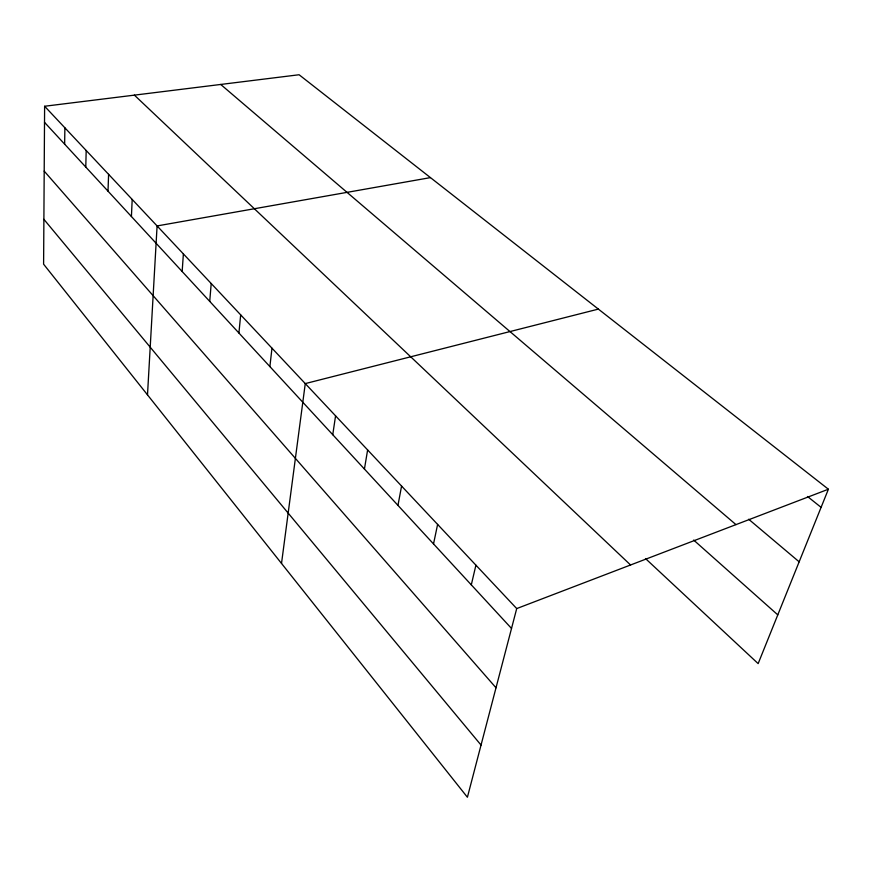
<?xml version="1.0" encoding="UTF-8"?>
<svg xmlns="http://www.w3.org/2000/svg" width="872" height="872" viewBox="0 0 872 872"><rect width="100%" height="100%" fill="white"/><g stroke="black" fill="none" stroke-linecap="round" stroke-linejoin="round"><path stroke-width="1.31" d="M44.614 106.253L43.6 264.183L467.403 797.248L516.715 608.58L828.4 489.225L299.085 74.752L44.614 106.253L516.715 608.58M64.637 144.153L64.888 127.824M85.783 167.064L86.186 150.485M108.008 191.153L108.597 174.335M131.421 216.529L132.195 199.448M147.499 394.863L157.091 225.935L430.452 177.615M182.161 271.519L183.382 253.916M209.727 301.385L211.209 283.509M238.917 333.017L240.683 314.879M269.884 366.578L271.977 348.179M281.514 563.443L305.265 383.593L598.366 309.102M332.755 434.725L335.567 415.835M364.431 469.038L367.624 449.941M397.959 505.379L401.578 486.064M433.526 543.921L437.613 524.41M471.305 584.861L475.916 565.165M828.4 489.225L758.149 663.614L645.487 558.549M807.483 496.484L821.097 507.351M748.667 519.232L799.155 561.819M220.714 84.453L735.968 524.617M693.676 540.062L777.791 614.869M134.397 95.135L630.554 564.98M44.505 122.331L511.526 628.45M44.2 171.119L496.015 687.79M43.883 219.308L481.039 745.07"/></g></svg>
